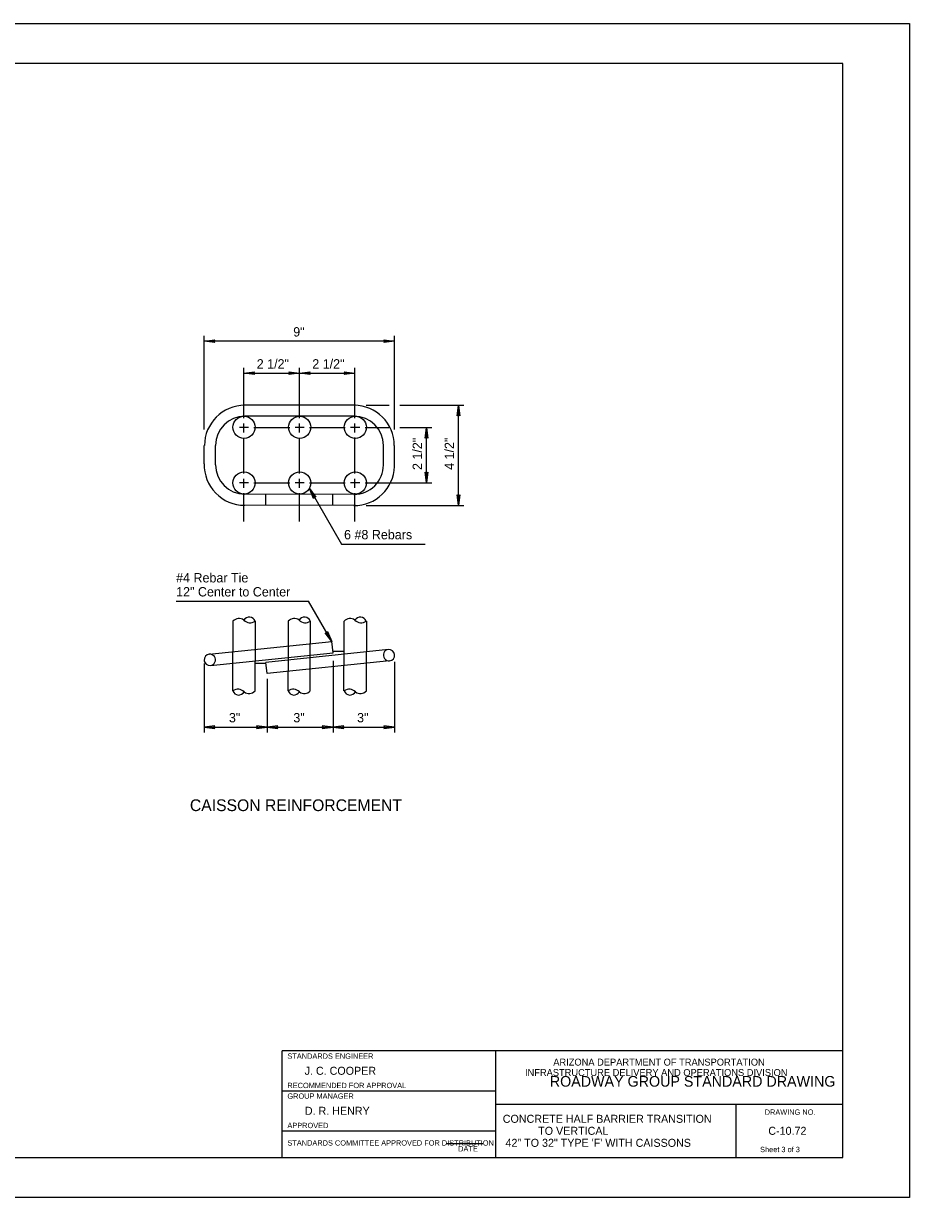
# Model space of a CAD drawing. Extents: x -1700 to 1700, y -1137 to 1100.
# Drawn here: x 41 to 1700, y -1100 to 1100 of the extents above; entities that cross this region are included whole.
import ezdxf

# ---------------------------------------------------------------- set-up
doc = ezdxf.new("R2010")
doc.units = 0
for name, color, linetype in [('1', 7, 'Continuous'), ('25', 7, 'Continuous'), ('33', 7, 'Continuous'), ('34', 7, 'Continuous'), ('54', 7, 'Continuous'), ('58', 7, 'Continuous'), ('62', 7, 'Continuous'), ('63', 7, 'Continuous')]:
    doc.layers.add(name, color=color, linetype=linetype)

msp = doc.modelspace()

# ---------------------------------------------------------------- linework, layer by layer
at = {"layer": '1'}
msp.add_line((377.2, -96.5), (377.2, -96.5), dxfattribs=at)
msp.add_line((377.2, -96.5), (377.2, -96.5), dxfattribs=at)
for points in [[(-1700, 1100), (1700, 1100), (1700, -1100), (-1700, -1100)], [(379.2, -218.4), (399.2, -220.9), (396.7, -218.4), (399.2, -215.9)], [(496.9, -218.4), (476.9, -215.9), (479.4, -218.4), (476.9, -220.9)], [(496.9, -218.4), (516.9, -220.9), (514.4, -218.4), (516.9, -215.9)], [(620.4, -218.4), (600.4, -215.9), (602.9, -218.4), (600.4, -220.9)], [(620.4, -218.4), (640.4, -220.9), (637.9, -218.4), (640.4, -215.9)], [(735.7, -218.4), (715.7, -215.9), (718.2, -218.4), (715.7, -220.9)]]:
    msp.add_lwpolyline(points, close=True, dxfattribs=at)
at = {"layer": '25'}
for p, q in [((379.2, 339.1), (379.2, 514.6)), ((735.7, 339.1), (735.7, 514.6)), ((735.7, 504.6), (379.2, 504.6)), ((453.4, 360.6), (453.4, 454.6)), ((453.4, 444.6), (557.4, 444.6)), ((557.4, 360.6), (557.4, 454.6)), ((557.4, 444.6), (661.4, 444.6)), ((661.4, 360.6), (661.4, 454.6)), ((682.4, 384.6), (725.7, 384.6)), ((745.7, 384.6), (865.7, 384.6)), ((855.7, 196.6), (855.7, 384.6)), ((462.4, 343.1), (445.4, 343.1)), ((453.4, 333.6), (453.4, 350.6)), ((472.4, 343.1), (539.4, 343.1)), ((566.4, 343.1), (549.4, 343.1)), ((557.4, 333.6), (557.4, 350.6)), ((576.4, 343.1), (643.4, 343.1)), ((670.4, 343.1), (653.4, 343.1)), ((661.4, 333.6), (661.4, 350.6)), ((680.4, 343.1), (725.7, 343.1)), ((745.7, 343.1), (805.7, 343.1)), ((795.7, 239.1), (795.7, 343.1)), ((453.4, 256.6), (453.4, 323.6)), ((557.4, 256.6), (557.4, 323.6)), ((661.4, 256.6), (661.4, 324)), ((453.4, 229.6), (453.4, 246.6)), ((557.4, 229.6), (557.4, 246.6)), ((661.4, 229.6), (661.4, 246.6)), ((462.4, 239.1), (445.4, 239.1)), ((472.4, 239.1), (539.4, 239.1)), ((566.4, 239.1), (549.4, 239.1)), ((576.4, 239.1), (643.4, 239.1)), ((670.4, 239.1), (653.4, 239.1)), ((680.4, 239.1), (805.7, 239.1)), ((453.4, 166.6), (453.4, 219.6)), ((557.4, 166.6), (557.4, 219.6)), ((661.4, 166.6), (661.4, 219.6)), ((682.4, 196.6), (865.7, 196.6)), ((379.2, -99.2), (379.2, -228.4)), ((620.4, -94.2), (620.4, -228.4)), ((735.7, -96.4), (735.7, -228.4)), ((496.9, -128.1), (496.9, -228.4)), ((379.2, -218.4), (496.9, -218.4)), ((496.9, -218.4), (620.4, -218.4)), ((620.4, -218.4), (735.7, -218.4))]:
    msp.add_line(p, q, dxfattribs=at)
for points in [[(396.7, 504.6), (399.2, 502.1), (379.2, 504.6), (399.2, 507.1)], [(718.2, 504.6), (715.7, 507.1), (735.7, 504.6), (715.7, 502.1)], [(470.9, 444.6), (473.4, 442.1), (453.4, 444.6), (473.4, 447.1)], [(539.9, 444.6), (537.4, 447.1), (557.4, 444.6), (537.4, 442.1)], [(574.9, 444.6), (577.4, 442.1), (557.4, 444.6), (577.4, 447.1)], [(643.9, 444.6), (641.4, 447.1), (661.4, 444.6), (641.4, 442.1)], [(855.7, 367.1), (853.2, 364.6), (855.7, 384.6), (858.2, 364.6)], [(795.7, 325.6), (793.2, 323.1), (795.7, 343.1), (798.2, 323.1)], [(795.7, 256.6), (798.2, 259.1), (795.7, 239.1), (793.2, 259.1)], [(855.7, 214.1), (858.2, 216.6), (855.7, 196.6), (853.2, 216.6)]]:
    msp.add_lwpolyline(points, close=True, dxfattribs=at)
at = {"layer": '33'}
for p, q in [((662.4, 384.6), (452.9, 384.6)), ((659.7, 364.1), (455.2, 364.1)), ((379.2, 275.1), (379.2, 309.1)), ((400.2, 273.1), (400.2, 309.1)), ((714.7, 272.6), (714.7, 309.1)), ((735.7, 269.7), (735.7, 309.1)), ((659.6, 217.6), (455, 218.1)), ((494.9, 197.1), (494.9, 218.1)), ((619.9, 196.6), (619.9, 217.6)), ((662.4, 196.6), (452.9, 197.1)), ((432.9, -20.1), (432.9, -77.6)), ((474.4, -20.1), (474.4, -73.1)), ((536.4, -20.1), (536.4, -66.6)), ((577.9, -20.1), (577.9, -62.1)), ((640.9, -20.1), (640.9, -82.1)), ((682.9, -20.1), (682.9, -77.6)), ((388.6, -81.9), (617.9, -58.1)), ((577.9, -109.6), (577.9, -62.1)), ((620.4, -79.1), (617.9, -58.1)), ((390.8, -102.9), (620.4, -79.1)), ((432.9, -98.6), (432.9, -77.6)), ((474.4, -73.1), (474.4, -94.1)), ((724.1, -73.2), (494.9, -97.6)), ((536.4, -66.6), (536.4, -114.1)), ((640.9, -77.1), (620.4, -77.1)), ((640.9, -82.1), (640.9, -103.1)), ((682.9, -98.6), (682.9, -77.6)), ((432.9, -150.6), (432.9, -98.6)), ((474.4, -150.6), (474.4, -94.1)), ((494.9, -99.1), (474.4, -99.1)), ((496.9, -118.1), (494.9, -97.6)), ((726.3, -94.2), (496.9, -118.1)), ((577.9, -150.6), (577.9, -109.6)), ((640.9, -150.6), (640.9, -103.1)), ((682.9, -150.6), (682.9, -98.6)), ((536.4, -150.6), (536.4, -114.1))]:
    msp.add_line(p, q, dxfattribs=at)
for centre in [(453.9, 343.3), (558.1, 343.3), (662.3, 343.3), (453.9, 239.1), (558.1, 239.1), (662.3, 239.1)]:
    msp.add_circle(centre, 20.8, dxfattribs=at)
for centre, radius, start, end in [((455.2, 309.1), 75.5, 90, 180), ((659.7, 309.1), 75.5, 0, 90), ((455.2, 309.1), 55, 90, 180), ((659.7, 309.1), 55, 0, 90), ((455.2, 273.1), 76, 178.4776, 269.8633), ((455.2, 273.1), 55, 180, 269.8633), ((659.7, 272.6), 76.1, 269.8637, 357.7978), ((659.7, 272.6), 55, 269.8637, 360), ((444.3, -30.2), 15.2, 53.0618, 138.0826), ((463.5, -23.7), 11.5, 18.413, 150.7064), ((465.1, -7.1), 15.9, 223.1509, 305.9684), ((547.8, -30.2), 15.2, 53.0618, 138.0826), ((567, -23.7), 11.5, 18.413, 150.7064), ((568.6, -7.1), 15.9, 223.1509, 305.9684), ((652.3, -30.2), 15.2, 53.0618, 138.0826), ((671.5, -23.7), 11.5, 18.413, 150.7064), ((673.1, -7.1), 15.9, 223.1509, 305.9684), ((389.7, -92.4), 10.5, 96.0653, 276.0653), ((389.7, -92.4), 10.5, 276.0653, 96.0653), ((725.2, -83.7), 10.6, 96.0676, 276.0676), ((725.2, -83.7), 10.6, 276.0676, 96.0676), ((442.3, -163.5), 15.9, 43.1509, 125.9684), ((443.9, -146.9), 11.5, 198.413, 330.7064), ((463.1, -140.4), 15.2, 233.0618, 318.0826), ((545.8, -163.5), 15.9, 43.1509, 125.9684), ((547.4, -146.9), 11.5, 198.413, 330.7064), ((566.6, -140.4), 15.2, 233.0618, 318.0826), ((650.8, -163.5), 15.9, 43.1509, 125.9684), ((652.4, -146.9), 11.5, 198.413, 330.7064), ((671.6, -140.4), 15.2, 233.0618, 318.0826)]:
    msp.add_arc(centre, radius, start, end, dxfattribs=at)
at = {"layer": '34'}
for p, q in [((576.1, 228.6), (636.1, 124.6)), ((636.1, 124.6), (793.1, 124.6)), ((326.6, 17.6), (479.3, 17.6)), ((386.6, 17.6), (574.3, 17.6)), ((617.9, -58.1), (574.3, 17.6))]:
    msp.add_line(p, q, dxfattribs=at)
for points in [[(584.8, 213.4), (583.9, 210), (576.1, 228.6), (588.2, 212.5)], [(609.2, -42.9), (610.1, -39.5), (617.9, -58.1), (605.8, -42)]]:
    msp.add_lwpolyline(points, close=True, dxfattribs=at)
at = {"layer": '58'}
for p, q in [((525, -900), (925, -900)), ((925, -925), (1575, -925)), ((525, -975), (925, -975))]:
    msp.add_line(p, q, dxfattribs=at)
at = {"layer": '62'}
for p, q in [((1575, -825), (525, -825)), ((525, -1025), (525, -825)), ((925, -825), (925, -1025)), ((1375, -925), (1375, -1025)), ((833.2, -998.7), (901, -998.7))]:
    msp.add_line(p, q, dxfattribs=at)
at = {"layer": '63'}
msp.add_line((1696, -1099.6), (1696, -1099.6), dxfattribs=at)
msp.add_lwpolyline([(1575, 1025), (-1575, 1025), (-1575, -1025), (1575, -1025)], close=True, dxfattribs=at)

# ---------------------------------------------------------------- texts
at = {"layer": '25'}
for s, p in [('9"', (545.9, 513.4)), ('2 1/2"', (477.6, 453.4)), ('2 1/2"', (581.6, 453.4)), ('3"', (425.5, -209.6)), ('3"', (546.1, -209.6)), ('3"', (665.5, -209.6))]:
    msp.add_text(s, height=17.5, dxfattribs=at).set_placement(p)
for s, p in [('2 1/2"', (787, 263.3)), ('4 1/2"', (847, 263.6))]:
    msp.add_text(s, height=17.5, rotation=90, dxfattribs=at).set_placement(p)
at = {"layer": '34'}
for s, p in [('6 #8 Rebars', (641.1, 133.4)), ('#4 Rebar Tie', (326.6, 52.6)), ('12" Center to Center', (326.6, 26.3))]:
    msp.add_text(s, height=17.5, dxfattribs=at).set_placement(p)
at = {"layer": '54'}
msp.add_text('CAISSON REINFORCEMENT', height=22, dxfattribs=at).set_placement((352.4, -375.9))
at = {"layer": '62'}
for s, height, p in [('STANDARDS ENGINEER', 10, (535, -840)), ('     J. C. COOPER     ', 15, (539.4, -870)), ('ARIZONA DEPARTMENT OF TRANSPORTATION', 13, (1032.9, -852.8)), ('INFRASTRUCTURE DELIVERY AND OPERATIONS DIVISION', 13, (979.9, -872.3)), ('ROADWAY GROUP STANDARD DRAWING', 20, (1026.4, -892.3)), ('RECOMMENDED FOR APPROVAL', 10, (535, -895)), ('GROUP MANAGER', 10, (535, -915)), ('     D. R. HENRY      ', 15, (539.8, -945)), ('CONCRETE HALF BARRIER TRANSITION', 15, (938.3, -960)), ('DRAWING NO.', 10, (1428.8, -945)), ('APPROVED', 10, (535, -970)), ('         TO VERTICAL          ', 15, (954.5, -982.5)), ('C-10.72', 15, (1435.6, -982.5)), ('42" TO 32" TYPE \'F\' WITH CAISSONS', 15, (943.4, -1005)), ('STANDARDS COMMITTEE APPROVED FOR DISTRIBUTION', 10, (535, -1002.7)), ('DATE', 10, (854.8, -1013.7)), ('Sheet 3 of 3', 10, (1420.2, -1015))]:
    msp.add_text(s, height=height, dxfattribs=at).set_placement(p)

doc.saveas('drawing.dxf')
